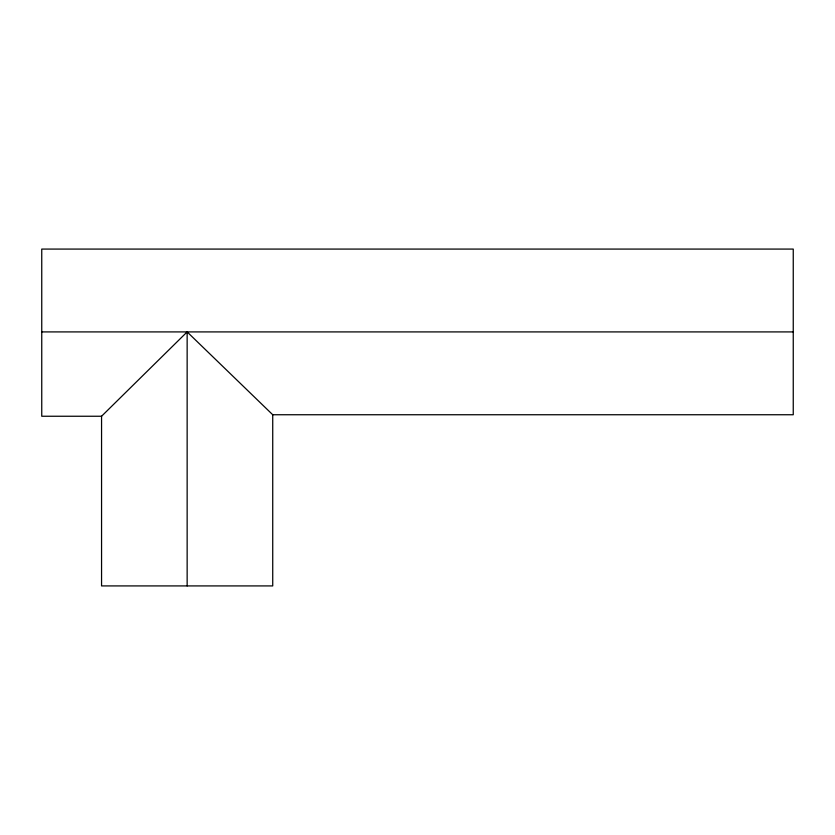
<?xml version="1.0" encoding="UTF-8"?>
<svg xmlns="http://www.w3.org/2000/svg" width="835" height="835" viewBox="0 0 835 835"><rect width="100%" height="100%" fill="white"/><g stroke="black" fill="none" stroke-linecap="round" stroke-linejoin="round"><path stroke-width="1.25" d="M101.557 416.248L187.144 331.912L272.732 414.745L793.25 414.745L793.25 249.08L41.75 249.08L41.75 416.248L101.557 416.248L101.557 585.919L272.732 585.919L272.732 414.745M41.75 331.912L793.25 331.912M187.144 331.912L187.144 585.919"/></g></svg>
